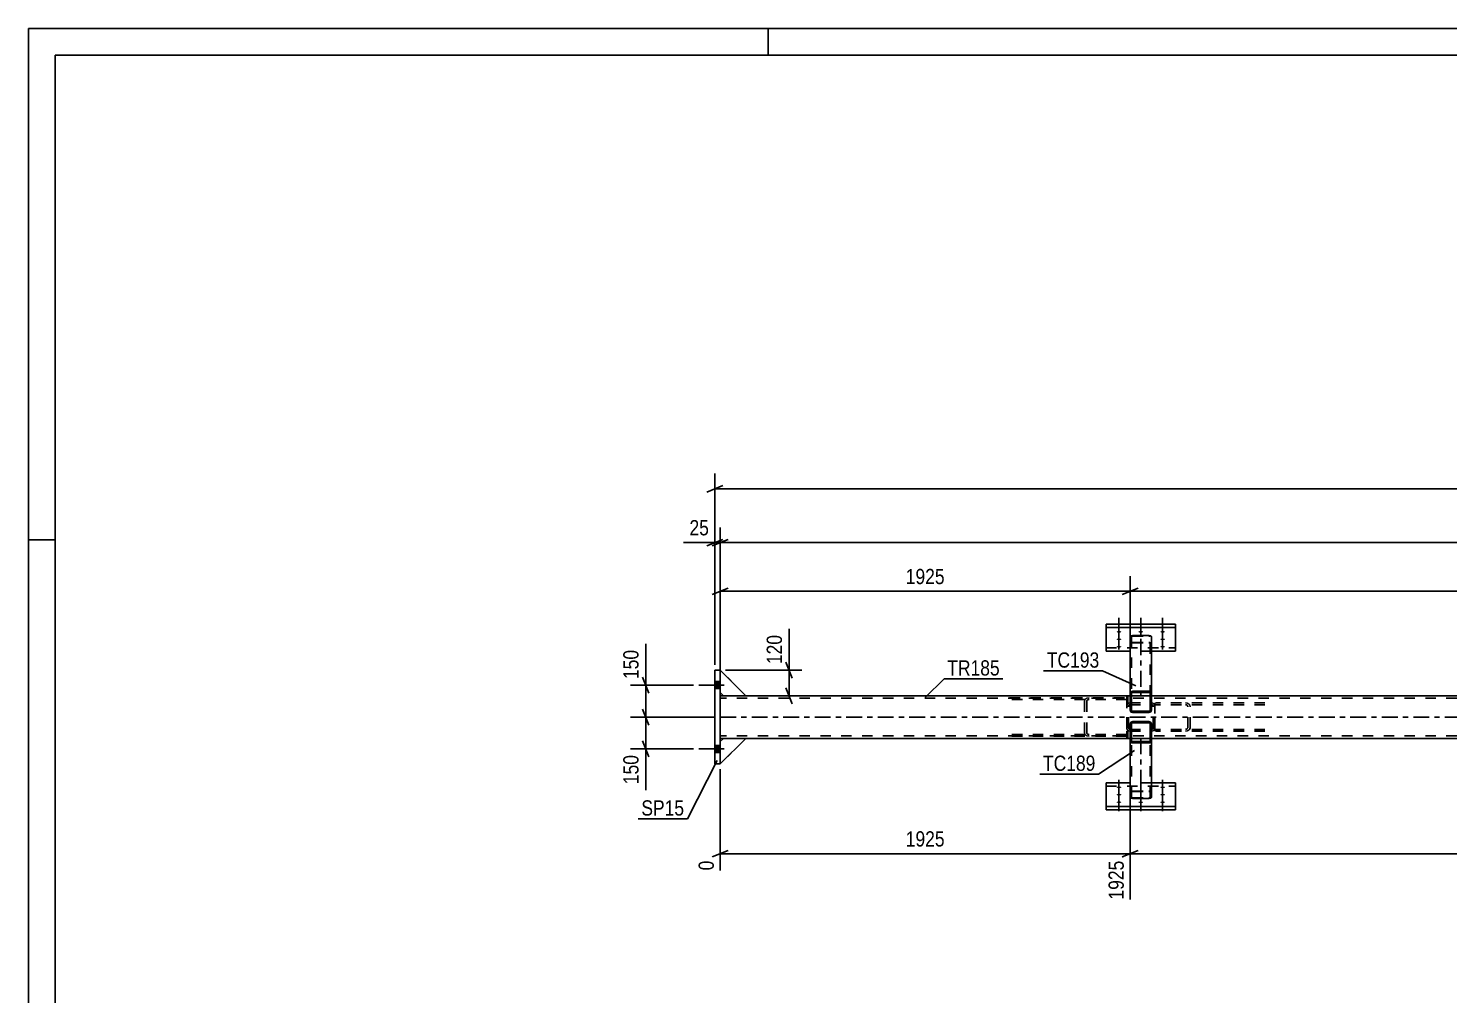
# Model space of a CAD drawing. Header units: millimetres. Extents: x -156 to 1033, y -616 to 225.
# Drawn here: x -156.4 to 110.4, y 43.2 to 224.5 of the extents above; entities that cross this region are included whole.
import ezdxf

# ---------------------------------------------------------------- set-up
doc = ezdxf.new("R2010")
doc.units = ezdxf.units.MM
doc.linetypes.add('DXK_LINE_DOT2', pattern=[3.9198, 1.9599, -1.9599])
doc.linetypes.add('DXK_LINE_DOT3', pattern=[5.9187, 2.979, -0.9799, 0.9799, -0.9799])
doc.styles.add('Arial Narrow', font='ARIALN.TTF', dxfattribs={"height": 0.2})

# ---------------------------------------------------------------- blocks, each defined once
blk = doc.blocks.new('Unknown-404205526-1162')
at = {"color": 5, "linetype": 'Continuous'}
for p, q in [((1032.58, 224.55), (-156.42, 224.55)), ((-156.42, 224.55), (-156.42, -616.45)), ((-17.42, 219.55), (-17.42, 224.55)), ((1027.58, 219.55), (-151.42, 219.55)), ((-151.42, 219.55), (-151.42, -611.45)), ((-151.42, 128.55), (-156.42, 128.55))]:
    blk.add_line(p, q, dxfattribs=at)
blk = doc.blocks.new('Part-404205526-5137 - 5018')
at = {"color": 2, "linetype": 'Continuous'}
for p, q in [((-27.45, 86.47), (-27.45, 104.07)), ((-27.45, 104.07), (-26.45, 104.07)), ((-26.45, 104.07), (-26.45, 86.47)), ((-26.45, 86.47), (-27.45, 86.47))]:
    blk.add_line(p, q, dxfattribs=at)
blk = doc.blocks.new('Part-404205526-5046 - 5018')
at = {"color": 7, "linetype": 'DXK_LINE_DOT2'}
for p, q in [((50.15, 99.11), (49.91, 99.11)), ((49.91, 99.11), (49.91, 97.91)), ((49.91, 99.11), (49.91, 97.91)), ((50.15, 97.91), (50.15, 99.11)), ((50.15, 97.91), (50.15, 99.11)), ((49.91, 97.91), (50.15, 97.91))]:
    blk.add_line(p, q, dxfattribs=at)
blk = doc.blocks.new('Part-404205526-25861 - 5018')
at = {"color": 2, "linetype": 'Continuous'}
for p, q in [((50.6, 99.83), (50.56, 99.65)), ((50.56, 99.65), (50.56, 96.61)), ((50.7, 99.99), (50.6, 99.83)), ((50.85, 100.09), (50.7, 99.99)), ((50.8, 99.65), (50.82, 99.74)), ((50.8, 99.65), (50.8, 99.65)), ((50.8, 99.65), (50.8, 96.61)), ((50.82, 99.74), (50.87, 99.82)), ((51.04, 100.13), (50.85, 100.09)), ((50.87, 99.82), (50.95, 99.87)), ((50.95, 99.87), (51.04, 99.89)), ((51.04, 100.13), (54.08, 100.13)), ((51.04, 100.13), (51.04, 100.13)), ((51.04, 99.89), (51.04, 99.89)), ((51.04, 99.89), (54.08, 99.89)), ((54.08, 100.13), (54.08, 100.13)), ((54.26, 100.09), (54.08, 100.13)), ((54.08, 99.89), (54.08, 99.89)), ((54.08, 99.89), (54.17, 99.87)), ((54.17, 99.87), (54.25, 99.82)), ((54.25, 99.82), (54.3, 99.74)), ((54.42, 99.99), (54.26, 100.09)), ((54.3, 99.74), (54.32, 99.65)), ((54.32, 99.65), (54.32, 99.65)), ((54.32, 99.65), (54.32, 96.61)), ((54.52, 99.83), (54.42, 99.99)), ((54.56, 99.65), (54.52, 99.83)), ((54.56, 99.65), (54.56, 96.61)), ((50.56, 96.61), (50.6, 96.42)), ((50.6, 96.42), (50.7, 96.27)), ((50.7, 96.27), (50.85, 96.16)), ((50.8, 96.61), (50.8, 96.61)), ((50.82, 96.52), (50.8, 96.61)), ((50.87, 96.44), (50.82, 96.52)), ((50.85, 96.16), (51.04, 96.13)), ((50.95, 96.39), (50.87, 96.44)), ((51.04, 96.37), (50.95, 96.39)), ((51.04, 96.37), (51.04, 96.37)), ((51.04, 96.37), (54.08, 96.37)), ((51.04, 96.13), (54.08, 96.13)), ((51.04, 96.13), (51.04, 96.13)), ((54.17, 96.39), (54.08, 96.37)), ((54.08, 96.37), (54.08, 96.37)), ((54.08, 96.13), (54.26, 96.16)), ((54.08, 96.13), (54.08, 96.13)), ((54.25, 96.44), (54.17, 96.39)), ((54.3, 96.52), (54.25, 96.44)), ((54.26, 96.16), (54.42, 96.27)), ((54.32, 96.61), (54.3, 96.52)), ((54.32, 96.61), (54.32, 96.61)), ((54.42, 96.27), (54.52, 96.42)), ((54.52, 96.42), (54.56, 96.61))]:
    blk.add_line(p, q, dxfattribs=at)
at = {"color": 7, "linetype": 'DXK_LINE_DOT2'}
for p, q in [((50.56, 99.65), (50.6, 99.83)), ((50.8, 99.27), (50.56, 99.27)), ((50.56, 99.27), (50.8, 99.27)), ((50.6, 99.83), (50.7, 99.99)), ((50.7, 99.99), (50.85, 100.09)), ((50.82, 99.74), (50.8, 99.65)), ((50.8, 99.65), (50.8, 99.65)), ((50.87, 99.82), (50.82, 99.74)), ((50.85, 100.09), (51.04, 100.13)), ((50.95, 99.87), (50.87, 99.82)), ((51.04, 99.89), (50.95, 99.87)), ((54.08, 100.13), (51.04, 100.13)), ((51.04, 99.89), (54.08, 99.89)), ((54.08, 100.13), (54.26, 100.09)), ((54.17, 99.87), (54.08, 99.89)), ((54.25, 99.82), (54.17, 99.87)), ((54.3, 99.74), (54.25, 99.82)), ((54.26, 100.09), (54.42, 99.99)), ((54.32, 99.65), (54.3, 99.74)), ((54.32, 99.65), (54.32, 99.65)), ((54.56, 99.27), (54.32, 99.27)), ((54.32, 99.27), (54.56, 99.27)), ((54.42, 99.99), (54.52, 99.83)), ((54.52, 99.83), (54.56, 99.65)), ((50.6, 96.42), (50.56, 96.61)), ((50.8, 96.61), (50.82, 96.52)), ((50.82, 96.52), (50.87, 96.44)), ((51.04, 96.13), (50.85, 96.16)), ((50.87, 96.44), (50.95, 96.39)), ((50.95, 96.39), (51.04, 96.37)), ((54.08, 96.37), (51.04, 96.37)), ((51.04, 96.13), (54.08, 96.13)), ((54.08, 96.37), (54.17, 96.39)), ((54.26, 96.16), (54.08, 96.13)), ((54.17, 96.39), (54.25, 96.44)), ((54.25, 96.44), (54.3, 96.52)), ((54.3, 96.52), (54.32, 96.61)), ((54.56, 96.61), (54.52, 96.42))]:
    blk.add_line(p, q, dxfattribs=at)
for centre, start, end in [((51.04, 96.61), 202.5, 247.5), ((54.08, 96.61), 292.5, 337.5)]:
    blk.add_arc(centre, 0.48, start, end, dxfattribs=at)
blk = doc.blocks.new('Part-404205526-5047 - 5018')
at = {"color": 7, "linetype": 'DXK_LINE_DOT2'}
for p, q in [((50.15, 92.63), (49.91, 92.63)), ((49.91, 91.43), (49.91, 92.63)), ((49.91, 92.63), (49.91, 91.43)), ((49.91, 91.43), (50.15, 91.43)), ((50.15, 91.43), (50.15, 92.63)), ((50.15, 91.43), (50.15, 92.63))]:
    blk.add_line(p, q, dxfattribs=at)
blk = doc.blocks.new('Part-404205526-5062 - 5018')
at = {"color": 7, "linetype": 'DXK_LINE_DOT2'}
for p, q in [((-21.65, 99.27), (-26.45, 104.07)), ((-26.45, 104.07), (-26.45, 99.87)), ((-26.45, 99.87), (-25.85, 99.27)), ((-25.85, 99.27), (-21.65, 99.27))]:
    blk.add_line(p, q, dxfattribs=at)
blk = doc.blocks.new('Part-404205526-5065 - 5018')
at = {"color": 2, "linetype": 'Continuous'}
for p, q in [((-21.65, 99.27), (-26.45, 104.07)), ((-26.45, 99.87), (-25.85, 99.27)), ((-25.85, 99.27), (-21.65, 99.27))]:
    blk.add_line(p, q, dxfattribs=at)
at = {"color": 7, "linetype": 'DXK_LINE_DOT2'}
blk.add_line((-26.45, 104.07), (-26.45, 99.87), dxfattribs=at)
blk = doc.blocks.new('Part-404205526-5068 - 5018')
at = {"color": 7, "linetype": 'DXK_LINE_DOT2'}
for p, q in [((-21.65, 99.27), (-26.45, 104.07)), ((-26.45, 104.07), (-26.45, 99.87)), ((-26.45, 99.87), (-25.85, 99.27)), ((-25.85, 99.27), (-21.65, 99.27))]:
    blk.add_line(p, q, dxfattribs=at)
blk = doc.blocks.new('Part-404205526-5071 - 5018')
at = {"color": 7, "linetype": 'DXK_LINE_DOT2'}
for p, q in [((-26.45, 90.67), (-25.85, 91.27)), ((-21.65, 91.27), (-26.45, 86.47)), ((-25.85, 91.27), (-21.65, 91.27)), ((-26.45, 86.47), (-26.45, 90.67))]:
    blk.add_line(p, q, dxfattribs=at)
blk = doc.blocks.new('Part-404205526-5074 - 5018')
at = {"color": 2, "linetype": 'Continuous'}
for p, q in [((-26.45, 90.67), (-25.85, 91.27)), ((-21.65, 91.27), (-26.45, 86.47)), ((-21.65, 91.27), (-25.85, 91.27))]:
    blk.add_line(p, q, dxfattribs=at)
at = {"color": 7, "linetype": 'DXK_LINE_DOT2'}
blk.add_line((-26.45, 86.47), (-26.45, 90.67), dxfattribs=at)
blk = doc.blocks.new('Part-404205526-5077 - 5018')
at = {"color": 7, "linetype": 'DXK_LINE_DOT2'}
for p, q in [((-26.45, 90.67), (-25.85, 91.27)), ((-21.65, 91.27), (-26.45, 86.47)), ((-25.85, 91.27), (-21.65, 91.27)), ((-26.45, 86.47), (-26.45, 90.67))]:
    blk.add_line(p, q, dxfattribs=at)
blk = doc.blocks.new('Part-404205526-5083 - 5018')
at = {"color": 2, "linetype": 'Continuous'}
for p, q in [((-25.85, 99.27), (-26.45, 99.27)), ((50.56, 99.27), (-21.65, 99.27)), ((290.55, 99.27), (54.56, 99.27)), ((-26.45, 92.23), (-26.45, 98.31)), ((-25.85, 91.27), (-26.45, 91.27)), ((50.56, 91.27), (-21.65, 91.27)), ((290.55, 91.27), (54.56, 91.27))]:
    blk.add_line(p, q, dxfattribs=at)
at = {"color": 7, "linetype": 'DXK_LINE_DOT2'}
for p, q in [((-26.45, 99.27), (-26.45, 98.31)), ((-26.45, 99.27), (-26.45, 98.99)), ((911.55, 98.79), (-26.45, 98.79)), ((-21.65, 99.27), (-25.85, 99.27)), ((54.56, 99.27), (50.56, 99.27)), ((-26.45, 91.27), (-26.45, 92.23)), ((911.55, 91.75), (-26.45, 91.75)), ((-21.65, 91.27), (-25.85, 91.27)), ((50.6, 91.27), (50.56, 91.27)), ((54.56, 91.27), (50.56, 91.27))]:
    blk.add_line(p, q, dxfattribs=at)
at = {"color": 7, "linetype": 'DXK_LINE_DOT3'}
blk.add_line((-26.45, 95.27), (911.55, 95.27), dxfattribs=at)
blk = doc.blocks.new('Part-404205526-5211 - 5018')
at = {"color": 7, "linetype": 'DXK_LINE_DOT2'}
for p, q in [((27.91, 98.87), (49.91, 98.87)), ((42.84, 98.87), (42.51, 98.82)), ((49.91, 98.87), (49.91, 91.67)), ((49.91, 98.55), (27.91, 98.55)), ((42.03, 98.48), (41.97, 98.23)), ((41.97, 92.31), (41.97, 98.23)), ((42.4, 98.23), (42.44, 98.35)), ((42.4, 92.31), (42.4, 98.23)), ((42.68, 98.53), (42.84, 98.55)), ((49.91, 91.99), (27.91, 91.99)), ((49.91, 91.67), (27.91, 91.67)), ((41.97, 92.31), (42.03, 92.07)), ((42.44, 92.19), (42.4, 92.31)), ((42.51, 91.72), (42.84, 91.67)), ((42.84, 91.99), (42.68, 92.02))]:
    blk.add_line(p, q, dxfattribs=at)
for centre, radius, start, end in [((42.71, 98.05), 0.802, 104.5547, 147.5896), ((42.78, 98.14), 0.401, 104.5547, 147.5896), ((42.71, 92.5), 0.802, 212.4104, 255.4453), ((42.78, 92.4), 0.401, 212.4104, 255.4453)]:
    blk.add_arc(centre, radius, start, end, dxfattribs=at)
blk = doc.blocks.new('Part-404205526-5213 - 5018')
at = {"color": 7, "linetype": 'DXK_LINE_DOT2'}
for p, q in [((55.45, 97.91), (55.19, 97.87)), ((55.19, 97.87), (55.19, 92.67)), ((55.19, 97.52), (55.28, 97.57)), ((55.28, 97.57), (55.45, 97.59)), ((75.87, 97.91), (55.45, 97.91)), ((75.87, 97.59), (55.45, 97.59)), ((61.27, 97.86), (60.94, 97.91)), ((60.94, 97.59), (61.11, 97.57)), ((61.34, 97.39), (61.38, 97.27)), ((61.38, 93.27), (61.38, 97.27)), ((61.82, 97.27), (61.75, 97.52)), ((61.82, 93.27), (61.82, 97.27)), ((55.28, 92.98), (55.19, 93.02)), ((55.19, 92.67), (55.45, 92.63)), ((55.45, 92.95), (55.28, 92.98)), ((75.87, 92.95), (55.45, 92.95)), ((75.87, 92.63), (55.45, 92.63)), ((61.11, 92.98), (60.94, 92.95)), ((60.94, 92.63), (61.27, 92.68)), ((61.38, 93.27), (61.34, 93.15)), ((61.75, 93.03), (61.82, 93.27))]:
    blk.add_line(p, q, dxfattribs=at)
for centre, radius, start, end in [((61, 97.18), 0.401, 32.4105, 75.4453), ((61.07, 97.09), 0.802, 32.4105, 75.4453), ((61, 93.36), 0.401, 284.5547, 327.5895), ((61.07, 93.46), 0.802, 284.5547, 327.5895)]:
    blk.add_arc(centre, radius, start, end, dxfattribs=at)
blk = doc.blocks.new('Part-404205526-5216 - 5018')
at = {"color": 7, "linetype": 'DXK_LINE_DOT2'}
for p, q in [((49.96, 97.52), (49.91, 97.27)), ((49.91, 93.27), (49.91, 97.27)), ((50.23, 97.27), (50.25, 97.39)), ((50.23, 93.27), (50.23, 97.27)), ((50.55, 97.91), (50.3, 97.86)), ((50.43, 97.57), (50.55, 97.59)), ((50.55, 97.91), (54.55, 97.91)), ((50.55, 97.59), (54.55, 97.59)), ((54.79, 97.86), (54.55, 97.91)), ((54.55, 97.59), (54.67, 97.57)), ((54.85, 97.39), (54.87, 97.27)), ((54.87, 93.27), (54.87, 97.27)), ((55.19, 97.27), (55.14, 97.52)), ((55.19, 93.27), (55.19, 97.27)), ((49.91, 93.27), (49.96, 93.03)), ((50.25, 93.15), (50.23, 93.27)), ((50.3, 92.68), (50.55, 92.63)), ((50.55, 92.95), (50.43, 92.98)), ((50.55, 92.95), (54.55, 92.95)), ((50.55, 92.63), (54.55, 92.63)), ((54.67, 92.98), (54.55, 92.95)), ((54.55, 92.63), (54.79, 92.68)), ((54.87, 93.27), (54.85, 93.15)), ((55.14, 93.03), (55.19, 93.27))]:
    blk.add_line(p, q, dxfattribs=at)
for centre, radius, start, end in [((50.55, 97.27), 0.64, 112.5, 157.5), ((50.55, 97.27), 0.32, 112.5, 157.5), ((54.55, 97.27), 0.32, 22.5, 67.5), ((54.55, 97.27), 0.64, 22.5, 67.5), ((50.55, 93.27), 0.64, 202.5, 247.5), ((50.55, 93.27), 0.32, 202.5, 247.5), ((54.55, 93.27), 0.32, 292.5, 337.5), ((54.55, 93.27), 0.64, 292.5, 337.5)]:
    blk.add_arc(centre, radius, start, end, dxfattribs=at)
blk = doc.blocks.new('Part-404205526-5237 - 5018')
at = {"color": 7, "linetype": 'DXK_LINE_DOT2'}
for p, q in [((50.56, 90.89), (50.56, 91.27)), ((50.8, 91.27), (50.56, 91.27)), ((50.8, 80.16), (50.8, 91.27)), ((50.82, 91.27), (50.8, 91.27)), ((54.56, 91.27), (54.26, 91.27)), ((54.32, 80.16), (54.32, 91.27)), ((54.56, 90.89), (54.56, 91.27)), ((50.56, 81.2), (50.6, 81.26)), ((50.6, 81.26), (50.7, 81.32)), ((50.7, 81.32), (50.85, 81.35)), ((50.82, 81.23), (50.8, 81.2)), ((50.8, 80.16), (50.82, 80.13)), ((50.87, 81.26), (50.82, 81.23)), ((50.82, 80.13), (50.87, 80.1)), ((50.85, 81.35), (51.04, 81.36)), ((50.95, 81.28), (50.87, 81.26)), ((50.87, 80.1), (50.95, 80.08)), ((51.04, 81.28), (50.95, 81.28)), ((50.95, 80.08), (51.04, 80.08)), ((51.04, 81.36), (54.08, 81.36)), ((51.04, 81.28), (54.08, 81.28)), ((51.04, 80.08), (54.08, 80.08)), ((54.08, 81.36), (54.26, 81.35)), ((54.17, 81.28), (54.08, 81.28)), ((54.08, 80.08), (54.17, 80.08)), ((54.25, 81.26), (54.17, 81.28)), ((54.17, 80.08), (54.25, 80.1)), ((54.3, 81.23), (54.25, 81.26)), ((54.25, 80.1), (54.3, 80.13)), ((54.26, 81.35), (54.42, 81.32)), ((54.32, 81.2), (54.3, 81.23)), ((54.3, 80.13), (54.32, 80.16)), ((54.42, 81.32), (54.52, 81.26)), ((54.52, 81.26), (54.56, 81.2))]:
    blk.add_line(p, q, dxfattribs=at)
at = {"color": 2, "linetype": 'Continuous'}
for p, q in [((50.56, 80.16), (50.56, 90.89)), ((50.8, 91.27), (54.32, 91.27)), ((54.56, 80.16), (54.56, 90.89)), ((50.6, 80.1), (50.56, 80.16)), ((50.7, 80.04), (50.6, 80.1)), ((50.85, 80.01), (50.7, 80.04)), ((54.42, 80.04), (54.26, 80.01)), ((54.52, 80.1), (54.42, 80.04)), ((54.56, 80.16), (54.52, 80.1)), ((51.04, 80), (50.85, 80.01)), ((51.04, 80), (54.08, 80)), ((54.26, 80.01), (54.08, 80))]:
    blk.add_line(p, q, dxfattribs=at)
at = {"color": 7, "linetype": 'DXK_LINE_DOT3'}
blk.add_line((52.56, 91.27), (52.56, 80.68), dxfattribs=at)
blk = doc.blocks.new('Bolt-404205526-5250 - 5018')
at = {"linetype": 'Continuous'}
for points in [[(-27.45, 101.93), (-27.45, 100.61), (-26.45, 100.61), (-26.45, 101.93)], [(-27.45, 101.93), (-27.45, 100.61), (-26.45, 100.61), (-26.45, 101.93)], [(-27.45, 89.93), (-27.45, 88.61), (-26.45, 88.61), (-26.45, 89.93)], [(-27.45, 89.93), (-27.45, 88.61), (-26.45, 88.61), (-26.45, 89.93)]]:
    blk.add_hatch(color=1, dxfattribs=at).paths.add_polyline_path(points)
at = {"color": 1, "linetype": 'Continuous'}
for p, q in [((-26.45, 101.93), (-27.45, 101.93)), ((-26.45, 101.93), (-27.45, 101.93)), ((-25.69, 101.27), (-30.45, 101.27)), ((-25.69, 101.27), (-30.45, 101.27)), ((-26.45, 100.61), (-27.45, 100.61)), ((-26.45, 100.61), (-27.45, 100.61)), ((-25.69, 89.27), (-30.45, 89.27)), ((-25.69, 89.27), (-30.45, 89.27)), ((-26.45, 89.93), (-27.45, 89.93)), ((-26.45, 89.93), (-27.45, 89.93)), ((-26.45, 88.61), (-27.45, 88.61)), ((-26.45, 88.61), (-27.45, 88.61))]:
    blk.add_line(p, q, dxfattribs=at)
blk = doc.blocks.new('Part-404205526-5255 - 5018')
at = {"color": 2, "linetype": 'Continuous'}
for p, q in [((50.56, 110.38), (50.6, 110.45)), ((50.56, 110.38), (50.56, 99.65)), ((50.6, 110.45), (50.7, 110.5)), ((50.7, 110.5), (50.85, 110.54)), ((50.85, 110.54), (51.04, 110.55)), ((51.04, 110.55), (54.08, 110.55)), ((54.08, 110.55), (54.26, 110.54)), ((54.26, 110.54), (54.42, 110.5)), ((54.42, 110.5), (54.52, 110.45)), ((54.52, 110.45), (54.56, 110.38)), ((54.56, 110.38), (54.56, 99.65)), ((50.8, 99.27), (54.32, 99.27))]:
    blk.add_line(p, q, dxfattribs=at)
at = {"color": 7, "linetype": 'DXK_LINE_DOT2'}
for p, q in [((50.82, 110.42), (50.8, 110.38)), ((50.8, 110.38), (50.8, 99.27)), ((50.87, 110.44), (50.82, 110.42)), ((50.95, 110.46), (50.87, 110.44)), ((51.04, 110.47), (50.95, 110.46)), ((51.04, 110.47), (54.08, 110.47)), ((54.17, 110.46), (54.08, 110.47)), ((54.25, 110.44), (54.17, 110.46)), ((54.3, 110.42), (54.25, 110.44)), ((54.32, 110.38), (54.3, 110.42)), ((54.32, 99.27), (54.32, 110.38)), ((50.6, 109.28), (50.56, 109.34)), ((50.7, 109.23), (50.6, 109.28)), ((50.85, 109.19), (50.7, 109.23)), ((50.8, 109.34), (50.82, 109.31)), ((50.82, 109.31), (50.87, 109.29)), ((51.04, 109.18), (50.85, 109.19)), ((50.87, 109.29), (50.95, 109.27)), ((50.95, 109.27), (51.04, 109.26)), ((51.04, 109.26), (54.08, 109.26)), ((51.04, 109.18), (54.08, 109.18)), ((54.08, 109.26), (54.17, 109.27)), ((54.26, 109.19), (54.08, 109.18)), ((54.17, 109.27), (54.25, 109.29)), ((54.25, 109.29), (54.26, 109.29)), ((54.26, 109.29), (54.3, 109.31)), ((54.42, 109.23), (54.26, 109.19)), ((54.3, 109.31), (54.32, 109.34)), ((54.52, 109.28), (54.42, 109.23)), ((54.56, 109.34), (54.52, 109.28)), ((50.56, 99.65), (50.56, 99.27)), ((50.8, 99.27), (50.56, 99.27)), ((50.82, 99.27), (50.8, 99.27)), ((54.56, 99.27), (54.32, 99.27)), ((54.56, 99.65), (54.56, 99.27))]:
    blk.add_line(p, q, dxfattribs=at)
at = {"color": 7, "linetype": 'DXK_LINE_DOT3'}
blk.add_line((52.56, 109.86), (52.56, 99.27), dxfattribs=at)
blk = doc.blocks.new('Part-404205526-5257 - 5018')
at = {"color": 2, "linetype": 'Continuous'}
for p, q in [((46.06, 107.64), (46.06, 112.69)), ((46.06, 112.69), (59.06, 112.69)), ((59.06, 112.09), (46.06, 112.09)), ((59.06, 112.69), (59.06, 107.64)), ((50.56, 107.64), (46.06, 107.64)), ((59.06, 107.64), (54.56, 107.64))]:
    blk.add_line(p, q, dxfattribs=at)
at = {"color": 7, "linetype": 'DXK_LINE_DOT2'}
for p, q in [((46.06, 108.24), (59.06, 108.24)), ((50.6, 107.64), (50.56, 107.64)), ((54.56, 107.64), (50.6, 107.64))]:
    blk.add_line(p, q, dxfattribs=at)
blk = doc.blocks.new('Bolt-404205526-5258 - 5018')
at = {"linetype": 'Continuous'}
for points in [[(48.46, 111.42), (48.55, 111.41), (48.64, 111.4), (48.72, 111.39), (48.79, 111.37), (48.84, 111.34), (48.88, 111.31), (48.9, 111.28), (48.9, 111.25), (48.88, 111.22), (48.84, 111.19), (48.79, 111.17), (48.72, 111.14), (48.64, 111.13), (48.55, 111.12), (48.46, 111.12), (48.37, 111.12), (48.28, 111.13), (48.2, 111.14), (48.13, 111.17), (48.08, 111.19), (48.04, 111.22), (48.02, 111.25), (48.02, 111.28), (48.04, 111.31), (48.08, 111.34), (48.13, 111.37), (48.2, 111.39), (48.28, 111.4), (48.37, 111.41)], [(48.46, 110.01), (48.55, 110.01), (48.64, 110), (48.72, 109.99), (48.79, 109.96), (48.84, 109.94), (48.88, 109.91), (48.9, 109.88), (48.9, 109.85), (48.88, 109.82), (48.84, 109.79), (48.79, 109.76), (48.72, 109.74), (48.64, 109.73), (48.55, 109.72), (48.46, 109.71), (48.37, 109.72), (48.28, 109.73), (48.2, 109.74), (48.13, 109.76), (48.08, 109.79), (48.04, 109.82), (48.02, 109.85), (48.02, 109.88), (48.04, 109.91), (48.08, 109.94), (48.13, 109.96), (48.2, 109.99), (48.28, 110), (48.37, 110.01)], [(52.56, 111.42), (52.65, 111.41), (52.74, 111.4), (52.82, 111.39), (52.89, 111.37), (52.94, 111.34), (52.98, 111.31), (53, 111.28), (53, 111.25), (52.98, 111.22), (52.94, 111.19), (52.89, 111.17), (52.82, 111.14), (52.74, 111.13), (52.65, 111.12), (52.56, 111.12), (52.47, 111.12), (52.38, 111.13), (52.3, 111.14), (52.23, 111.17), (52.18, 111.19), (52.14, 111.22), (52.12, 111.25), (52.12, 111.28), (52.14, 111.31), (52.18, 111.34), (52.23, 111.37), (52.3, 111.39), (52.38, 111.4), (52.47, 111.41)], [(56.66, 111.42), (56.75, 111.41), (56.84, 111.4), (56.92, 111.39), (56.99, 111.37), (57.04, 111.34), (57.08, 111.31), (57.1, 111.28), (57.1, 111.25), (57.08, 111.22), (57.04, 111.19), (56.99, 111.17), (56.92, 111.14), (56.84, 111.13), (56.75, 111.12), (56.66, 111.12), (56.57, 111.12), (56.48, 111.13), (56.4, 111.14), (56.33, 111.17), (56.28, 111.19), (56.24, 111.22), (56.22, 111.25), (56.22, 111.28), (56.24, 111.31), (56.28, 111.34), (56.33, 111.37), (56.4, 111.39), (56.48, 111.4), (56.57, 111.41)], [(56.66, 110.01), (56.75, 110.01), (56.84, 110), (56.92, 109.99), (56.99, 109.96), (57.04, 109.94), (57.08, 109.91), (57.1, 109.88), (57.1, 109.85), (57.08, 109.82), (57.04, 109.79), (56.99, 109.76), (56.92, 109.74), (56.84, 109.73), (56.75, 109.72), (56.66, 109.71), (56.57, 109.72), (56.48, 109.73), (56.4, 109.74), (56.33, 109.76), (56.28, 109.79), (56.24, 109.82), (56.22, 109.85), (56.22, 109.88), (56.24, 109.91), (56.28, 109.94), (56.33, 109.96), (56.4, 109.99), (56.48, 110), (56.57, 110.01)], [(48.46, 108.61), (48.55, 108.61), (48.64, 108.6), (48.72, 108.58), (48.79, 108.56), (48.84, 108.54), (48.88, 108.51), (48.9, 108.48), (48.9, 108.45), (48.88, 108.42), (48.84, 108.39), (48.79, 108.36), (48.72, 108.34), (48.64, 108.32), (48.55, 108.31), (48.46, 108.31), (48.37, 108.31), (48.28, 108.32), (48.2, 108.34), (48.13, 108.36), (48.08, 108.39), (48.04, 108.42), (48.02, 108.45), (48.02, 108.48), (48.04, 108.51), (48.08, 108.54), (48.13, 108.56), (48.2, 108.58), (48.28, 108.6), (48.37, 108.61)], [(56.66, 108.61), (56.75, 108.61), (56.84, 108.6), (56.92, 108.58), (56.99, 108.56), (57.04, 108.54), (57.08, 108.51), (57.1, 108.48), (57.1, 108.45), (57.08, 108.42), (57.04, 108.39), (56.99, 108.36), (56.92, 108.34), (56.84, 108.32), (56.75, 108.31), (56.66, 108.31), (56.57, 108.31), (56.48, 108.32), (56.4, 108.34), (56.33, 108.36), (56.28, 108.39), (56.24, 108.42), (56.22, 108.45), (56.22, 108.48), (56.24, 108.51), (56.28, 108.54), (56.33, 108.56), (56.4, 108.58), (56.48, 108.6), (56.57, 108.61)]]:
    blk.add_hatch(color=1, dxfattribs=at).paths.add_polyline_path(points)
at = {"color": 1, "linetype": 'Continuous'}
for p, q in [((48.46, 110.78), (48.46, 113.9)), ((48.46, 109.38), (48.46, 112.5)), ((52.56, 110.78), (52.56, 113.9)), ((56.66, 110.78), (56.66, 113.9)), ((56.66, 109.38), (56.66, 112.5)), ((48.46, 107.97), (48.46, 111.09)), ((56.66, 107.97), (56.66, 111.09))]:
    blk.add_line(p, q, dxfattribs=at)
at = {"color": 1, "linetype": 'DXK_LINE_DOT2'}
blk.add_line((52.56, 107.97), (52.56, 111.09), dxfattribs=at)
blk = doc.blocks.new('Part-404205526-5260 - 5018')
at = {"color": 2, "linetype": 'Continuous'}
for p, q in [((50.56, 82.9), (46.06, 82.9)), ((46.06, 77.85), (46.06, 82.9)), ((59.06, 82.9), (54.56, 82.9)), ((59.06, 77.85), (59.06, 82.9)), ((46.06, 78.46), (59.06, 78.46)), ((59.06, 77.85), (46.06, 77.85))]:
    blk.add_line(p, q, dxfattribs=at)
at = {"color": 7, "linetype": 'DXK_LINE_DOT2'}
for p, q in [((50.6, 82.9), (50.56, 82.9)), ((54.56, 82.9), (50.6, 82.9)), ((46.06, 82.3), (59.06, 82.3))]:
    blk.add_line(p, q, dxfattribs=at)
blk = doc.blocks.new('Bolt-404205526-5261 - 5018')
at = {"linetype": 'Continuous'}
for points in [[(48.46, 81.93), (48.37, 81.93), (48.28, 81.94), (48.2, 81.96), (48.13, 81.98), (48.08, 82.01), (48.04, 82.04), (48.02, 82.07), (48.02, 82.1), (48.04, 82.13), (48.08, 82.16), (48.13, 82.18), (48.2, 82.2), (48.28, 82.22), (48.37, 82.23), (48.46, 82.23), (48.55, 82.23), (48.64, 82.22), (48.72, 82.2), (48.79, 82.18), (48.84, 82.16), (48.88, 82.13), (48.9, 82.1), (48.9, 82.07), (48.88, 82.04), (48.84, 82.01), (48.79, 81.98), (48.72, 81.96), (48.64, 81.94), (48.55, 81.93)], [(48.46, 80.53), (48.37, 80.53), (48.28, 80.54), (48.2, 80.56), (48.13, 80.58), (48.08, 80.6), (48.04, 80.63), (48.02, 80.66), (48.02, 80.7), (48.04, 80.73), (48.08, 80.75), (48.13, 80.78), (48.2, 80.8), (48.28, 80.82), (48.37, 80.83), (48.46, 80.83), (48.55, 80.83), (48.64, 80.82), (48.72, 80.8), (48.79, 80.78), (48.84, 80.75), (48.88, 80.73), (48.9, 80.7), (48.9, 80.66), (48.88, 80.63), (48.84, 80.6), (48.79, 80.58), (48.72, 80.56), (48.64, 80.54), (48.55, 80.53)], [(56.66, 81.93), (56.57, 81.93), (56.48, 81.94), (56.4, 81.96), (56.33, 81.98), (56.28, 82.01), (56.24, 82.04), (56.22, 82.07), (56.22, 82.1), (56.24, 82.13), (56.28, 82.16), (56.33, 82.18), (56.4, 82.2), (56.48, 82.22), (56.57, 82.23), (56.66, 82.23), (56.75, 82.23), (56.84, 82.22), (56.92, 82.2), (56.99, 82.18), (57.04, 82.16), (57.08, 82.13), (57.1, 82.1), (57.1, 82.07), (57.08, 82.04), (57.04, 82.01), (56.99, 81.98), (56.92, 81.96), (56.84, 81.94), (56.75, 81.93)], [(56.66, 80.53), (56.57, 80.53), (56.48, 80.54), (56.4, 80.56), (56.33, 80.58), (56.28, 80.6), (56.24, 80.63), (56.22, 80.66), (56.22, 80.7), (56.24, 80.73), (56.28, 80.75), (56.33, 80.78), (56.4, 80.8), (56.48, 80.82), (56.57, 80.83), (56.66, 80.83), (56.75, 80.83), (56.84, 80.82), (56.92, 80.8), (56.99, 80.78), (57.04, 80.75), (57.08, 80.73), (57.1, 80.7), (57.1, 80.66), (57.08, 80.63), (57.04, 80.6), (56.99, 80.58), (56.92, 80.56), (56.84, 80.54), (56.75, 80.53)], [(48.46, 79.13), (48.37, 79.13), (48.28, 79.14), (48.2, 79.16), (48.13, 79.18), (48.08, 79.2), (48.04, 79.23), (48.02, 79.26), (48.02, 79.29), (48.04, 79.32), (48.08, 79.35), (48.13, 79.38), (48.2, 79.4), (48.28, 79.41), (48.37, 79.42), (48.46, 79.43), (48.55, 79.42), (48.64, 79.41), (48.72, 79.4), (48.79, 79.38), (48.84, 79.35), (48.88, 79.32), (48.9, 79.29), (48.9, 79.26), (48.88, 79.23), (48.84, 79.2), (48.79, 79.18), (48.72, 79.16), (48.64, 79.14), (48.55, 79.13)], [(52.56, 79.13), (52.47, 79.13), (52.38, 79.14), (52.3, 79.16), (52.23, 79.18), (52.18, 79.2), (52.14, 79.23), (52.12, 79.26), (52.12, 79.29), (52.14, 79.32), (52.18, 79.35), (52.23, 79.38), (52.3, 79.4), (52.38, 79.41), (52.47, 79.42), (52.56, 79.43), (52.65, 79.42), (52.74, 79.41), (52.82, 79.4), (52.89, 79.38), (52.94, 79.35), (52.98, 79.32), (53, 79.29), (53, 79.26), (52.98, 79.23), (52.94, 79.2), (52.89, 79.18), (52.82, 79.16), (52.74, 79.14), (52.65, 79.13)], [(56.66, 79.13), (56.57, 79.13), (56.48, 79.14), (56.4, 79.16), (56.33, 79.18), (56.28, 79.2), (56.24, 79.23), (56.22, 79.26), (56.22, 79.29), (56.24, 79.32), (56.28, 79.35), (56.33, 79.38), (56.4, 79.4), (56.48, 79.41), (56.57, 79.42), (56.66, 79.43), (56.75, 79.42), (56.84, 79.41), (56.92, 79.4), (56.99, 79.38), (57.04, 79.35), (57.08, 79.32), (57.1, 79.29), (57.1, 79.26), (57.08, 79.23), (57.04, 79.2), (56.99, 79.18), (56.92, 79.16), (56.84, 79.14), (56.75, 79.13)]]:
    blk.add_hatch(color=1, dxfattribs=at).paths.add_polyline_path(points)
at = {"color": 1, "linetype": 'Continuous'}
for p, q in [((48.46, 80.39), (48.46, 83.51)), ((56.66, 80.39), (56.66, 83.51)), ((48.46, 78.99), (48.46, 82.11)), ((48.46, 77.59), (48.46, 80.71)), ((52.56, 77.59), (52.56, 80.71)), ((56.66, 78.99), (56.66, 82.11)), ((56.66, 77.59), (56.66, 80.71))]:
    blk.add_line(p, q, dxfattribs=at)
at = {"color": 1, "linetype": 'DXK_LINE_DOT2'}
blk.add_line((52.56, 80.39), (52.56, 83.51), dxfattribs=at)
blk = doc.blocks.new('Part-404205526-25862 - 5018')
at = {"color": 2, "linetype": 'Continuous'}
for p, q in [((50.6, 94.12), (50.56, 93.93)), ((50.56, 90.89), (50.56, 93.93)), ((50.7, 94.27), (50.6, 94.12)), ((50.85, 94.38), (50.7, 94.27)), ((50.82, 94.03), (50.8, 93.93)), ((50.8, 90.89), (50.8, 93.93)), ((50.87, 94.1), (50.82, 94.03)), ((51.04, 94.41), (50.85, 94.38)), ((50.95, 94.16), (50.87, 94.1)), ((51.04, 94.17), (50.95, 94.16)), ((54.08, 94.41), (51.04, 94.41)), ((54.08, 94.17), (51.04, 94.17)), ((54.26, 94.38), (54.08, 94.41)), ((54.17, 94.16), (54.08, 94.17)), ((54.25, 94.1), (54.17, 94.16)), ((54.3, 94.03), (54.25, 94.1)), ((54.42, 94.27), (54.26, 94.38)), ((54.32, 93.93), (54.3, 94.03)), ((54.32, 90.89), (54.32, 93.93)), ((54.52, 94.12), (54.42, 94.27)), ((54.56, 93.93), (54.52, 94.12)), ((54.56, 90.89), (54.56, 93.93)), ((50.6, 90.71), (50.56, 90.89)), ((50.8, 90.89), (50.82, 90.8)), ((50.82, 90.8), (50.87, 90.72)), ((50.87, 90.72), (50.95, 90.67)), ((54.17, 90.67), (54.25, 90.72)), ((54.25, 90.72), (54.3, 90.8)), ((54.3, 90.8), (54.32, 90.89)), ((54.56, 90.89), (54.52, 90.71)), ((50.7, 90.55), (50.6, 90.71)), ((50.85, 90.45), (50.7, 90.55)), ((51.04, 90.41), (50.85, 90.45)), ((50.95, 90.67), (51.04, 90.65)), ((54.08, 90.65), (51.04, 90.65)), ((51.04, 90.41), (54.08, 90.41)), ((54.08, 90.65), (54.17, 90.67)), ((54.08, 90.41), (54.26, 90.45)), ((54.08, 90.41), (54.08, 90.41)), ((54.42, 90.55), (54.26, 90.45)), ((54.52, 90.71), (54.42, 90.55))]:
    blk.add_line(p, q, dxfattribs=at)
at = {"color": 7, "linetype": 'DXK_LINE_DOT2'}
for p, q in [((50.56, 93.93), (50.6, 94.12)), ((50.85, 94.38), (51.04, 94.41)), ((54.08, 94.41), (54.26, 94.38)), ((54.52, 94.12), (54.56, 93.93)), ((50.8, 91.27), (50.56, 91.27)), ((54.56, 91.27), (54.32, 91.27)), ((51.04, 90.41), (54.08, 90.41)), ((54.26, 90.45), (54.08, 90.41))]:
    blk.add_line(p, q, dxfattribs=at)
for centre, start, end in [((51.04, 93.93), 112.5, 157.5), ((54.08, 93.93), 22.5, 67.5)]:
    blk.add_arc(centre, 0.48, start, end, dxfattribs=at)
blk = doc.blocks.new('StraightDimension-404205526-13588 - 5018')
at = {"color": 7, "linetype": 'Continuous'}
for p, q in [((-26.45, 100.27), (-26.45, 121.72)), ((50.56, 104.79), (50.56, 121.72)), ((-24.95, 119.47), (-27.95, 118.27)), ((-26.45, 118.87), (50.56, 118.87)), ((49.06, 118.27), (52.06, 119.47))]:
    blk.add_line(p, q, dxfattribs=at)
at = {"color": 0}
blk.add_wipeout([(16.31, 119.62), (16.31, 123.82), (7.8, 123.82), (7.8, 119.62)], dxfattribs=at)
at = {"color": 3, "style": 'Arial Narrow'}
blk.add_text('1925', height=2.863, dxfattribs=at).set_placement((8.4, 120.22))
blk = doc.blocks.new('StraightDimension-404205526-13587 - 5018')
at = {"color": 7, "linetype": 'Continuous'}
for p, q in [((50.56, 104.79), (50.56, 121.72)), ((290.55, 103.17), (290.55, 121.72)), ((52.06, 119.47), (49.06, 118.27)), ((50.56, 118.87), (290.55, 118.87)), ((289.05, 118.27), (292.05, 119.47))]:
    blk.add_line(p, q, dxfattribs=at)
at = {"color": 0}
blk.add_wipeout([(174.81, 119.62), (174.81, 123.82), (166.3, 123.82), (166.3, 119.62)], dxfattribs=at)
at = {"color": 3, "style": 'Arial Narrow'}
blk.add_text('6000', height=2.863, dxfattribs=at).set_placement((166.9, 120.22))
blk = doc.blocks.new('StraightDimension-404205526-25673 - 5018')
at = {"color": 7, "linetype": 'Continuous'}
for p, q in [((-25.45, 104.07), (-11.11, 104.07)), ((-14.11, 105.57), (-12.91, 102.57)), ((-13.51, 99.27), (-13.51, 104.07)), ((-25.45, 99.27), (-11.11, 99.27)), ((-12.91, 97.77), (-14.11, 100.77))]:
    blk.add_line(p, q, dxfattribs=at)
at = {"color": 0}
blk.add_wipeout([(-14.26, 111.28), (-18.46, 111.28), (-18.46, 104.6), (-14.26, 104.6)], dxfattribs=at)
at = {"color": 7, "linetype": 'Continuous'}
blk.add_line((-13.51, 104.07), (-13.51, 111.81), dxfattribs=at)
blk.add_line((-13.51, 104.07), (-13.51, 111.81), dxfattribs=at)
at = {"color": 3, "style": 'Arial Narrow'}
blk.add_text('120', height=2.863, rotation=90.0002, dxfattribs=at).set_placement((-14.86, 105.2))
blk = doc.blocks.new('StraightDimension-404205526-30351 - 5018')
at = {"color": 7, "linetype": 'Continuous'}
for p, q in [((-26.45, 85.47), (-26.45, 66.48)), ((50.56, 84.72), (50.56, 61)), ((-24.95, 70.21), (-27.95, 69.01)), ((-26.45, 69.61), (50.56, 69.61)), ((49.06, 69.01), (52.06, 70.21))]:
    blk.add_line(p, q, dxfattribs=at)
at = {"color": 0}
blk.add_wipeout([(16.31, 70.36), (16.31, 74.56), (7.8, 74.56), (7.8, 70.36)], dxfattribs=at)
at = {"color": 0, "linetype": 'Continuous'}
for points in [[(-27.05, 68.91), (-31.25, 68.91), (-31.25, 65.88), (-27.05, 65.88)], [(49.96, 68.91), (45.76, 68.91), (45.76, 60.4), (49.96, 60.4)]]:
    blk.add_wipeout(points, dxfattribs=at)
at = {"color": 3, "style": 'Arial Narrow'}
blk.add_text('1925', height=2.863, dxfattribs=at).set_placement((8.4, 70.96))
at = {"color": 3, "linetype": 'Continuous', "style": 'Arial Narrow'}
for s, height, p in [('0', 2.86, (-27.65, 66.48)), ('1925', 2.863, (49.36, 61))]:
    blk.add_text(s, height=height, rotation=90.0002, dxfattribs=at).set_placement(p)
blk = doc.blocks.new('StraightDimension-404205526-16750 - 5018')
at = {"color": 7, "linetype": 'Continuous'}
for p, q in [((-27.45, 105.07), (-27.45, 140.96)), ((-25.95, 138.71), (-28.95, 137.51)), ((-27.45, 138.11), (912.55, 138.11))]:
    blk.add_line(p, q, dxfattribs=at)
blk = doc.blocks.new('StraightDimension-404205526-16828 - 5018')
at = {"color": 7, "linetype": 'Continuous'}
for p, q in [((-26.45, 105.07), (-26.45, 130.88)), ((-24.95, 128.63), (-27.95, 127.43)), ((-26.45, 128.03), (911.55, 128.03))]:
    blk.add_line(p, q, dxfattribs=at)
blk = doc.blocks.new('StraightDimension-404205526-16829 - 5018')
at = {"color": 7, "linetype": 'Continuous'}
for p, q in [((-27.45, 105.07), (-27.45, 130.88)), ((-26.45, 105.07), (-26.45, 130.88)), ((-28.95, 127.43), (-25.95, 128.63)), ((-24.95, 128.63), (-27.95, 127.43)), ((-27.45, 128.03), (-26.45, 128.03))]:
    blk.add_line(p, q, dxfattribs=at)
at = {"color": 0}
blk.add_wipeout([(-27.98, 128.78), (-27.98, 132.98), (-32.83, 132.98), (-32.83, 128.78)], dxfattribs=at)
at = {"color": 7, "linetype": 'Continuous'}
blk.add_line((-27.45, 128.03), (-33.36, 128.03), dxfattribs=at)
blk.add_line((-27.45, 128.03), (-33.36, 128.03), dxfattribs=at)
at = {"color": 3, "style": 'Arial Narrow'}
blk.add_text('25', height=2.863, dxfattribs=at).set_placement((-32.23, 129.38))
blk = doc.blocks.new('StraightDimension-404205526-30350 - 5018')
at = {"color": 7, "linetype": 'Continuous'}
for p, q in [((50.56, 84.72), (50.56, 61)), ((290.55, 83.08), (290.55, 61)), ((52.06, 70.21), (49.06, 69.01)), ((50.56, 69.61), (290.55, 69.61)), ((289.05, 69.01), (292.05, 70.21))]:
    blk.add_line(p, q, dxfattribs=at)
at = {"color": 0}
blk.add_wipeout([(174.81, 70.36), (174.81, 74.56), (166.3, 74.56), (166.3, 70.36)], dxfattribs=at)
at = {"color": 0, "linetype": 'Continuous'}
blk.add_wipeout([(289.95, 68.91), (285.75, 68.91), (285.75, 60.4), (289.95, 60.4)], dxfattribs=at)
at = {"color": 3, "style": 'Arial Narrow'}
blk.add_text('6000', height=2.863, dxfattribs=at).set_placement((166.9, 70.96))
at = {"color": 3, "linetype": 'Continuous', "style": 'Arial Narrow'}
blk.add_text('7925', height=2.863, rotation=90.0002, dxfattribs=at).set_placement((289.35, 61))
blk = doc.blocks.new('StraightDimension-404205526-30479 - 5018')
at = {"color": 7, "linetype": 'Continuous'}
for p, q in [((-41.05, 102.77), (-39.85, 99.77)), ((-31.45, 101.27), (-43.3, 101.27)), ((-40.45, 95.27), (-40.45, 101.27)), ((-39.85, 93.77), (-41.05, 96.77)), ((-27.45, 95.27), (-43.3, 95.27))]:
    blk.add_line(p, q, dxfattribs=at)
at = {"color": 0}
blk.add_wipeout([(-41.2, 108.48), (-45.4, 108.48), (-45.4, 101.8), (-41.2, 101.8)], dxfattribs=at)
at = {"color": 7, "linetype": 'Continuous'}
blk.add_line((-40.45, 101.27), (-40.45, 109.01), dxfattribs=at)
blk.add_line((-40.45, 101.27), (-40.45, 109.01), dxfattribs=at)
at = {"color": 3, "style": 'Arial Narrow'}
blk.add_text('150', height=2.863, rotation=90.0002, dxfattribs=at).set_placement((-41.8, 102.4))
blk = doc.blocks.new('StraightDimension-404205526-30480 - 5018')
at = {"color": 7, "linetype": 'Continuous'}
for p, q in [((-41.05, 96.77), (-39.85, 93.77)), ((-27.45, 95.27), (-43.3, 95.27)), ((-40.45, 89.27), (-40.45, 95.27)), ((-39.85, 87.77), (-41.05, 90.77)), ((-31.45, 89.27), (-43.3, 89.27))]:
    blk.add_line(p, q, dxfattribs=at)
at = {"color": 0}
blk.add_wipeout([(-41.2, 88.75), (-45.4, 88.75), (-45.4, 82.06), (-41.2, 82.06)], dxfattribs=at)
at = {"color": 7, "linetype": 'Continuous'}
blk.add_line((-40.45, 89.27), (-40.45, 81.54), dxfattribs=at)
blk.add_line((-40.45, 89.27), (-40.45, 81.54), dxfattribs=at)
at = {"color": 3, "style": 'Arial Narrow'}
blk.add_text('150', height=2.863, rotation=90.0002, dxfattribs=at).set_placement((-41.8, 82.66))
blk = doc.blocks.new('Mark-404205526-5079 - 5018')
at = {"color": 0}
blk.add_wipeout([(26.06, 103.06), (26.06, 106.06), (16.2, 106.06), (16.2, 103.06)], dxfattribs=at)
blk.add_wipeout([(26.06, 103.06), (26.06, 106.06), (16.2, 106.06), (16.2, 103.06)], dxfattribs=at)
at = {"color": 30, "linetype": 'Continuous'}
for p, q in [((12.06, 98.93), (15.6, 102.46)), ((15.6, 102.46), (26.66, 102.46))]:
    blk.add_line(p, q, dxfattribs=at)
at = {"color": 3, "style": 'Arial Narrow'}
blk.add_text('TR185', height=2.863, dxfattribs=at).set_placement((16.2, 103.06))
blk = doc.blocks.new('Mark-404205526-5133 - 5018')
at = {"color": 0}
blk.add_wipeout([(-33.23, 76.77), (-33.23, 79.77), (-41.27, 79.77), (-41.27, 76.77)], dxfattribs=at)
blk.add_wipeout([(-33.23, 76.77), (-33.23, 79.77), (-41.27, 79.77), (-41.27, 76.77)], dxfattribs=at)
at = {"color": 30, "linetype": 'Continuous'}
for p in [(-27.05, 87.12), (-41.87, 76.17)]:
    blk.add_line(p, (-32.63, 76.17), dxfattribs=at)
at = {"color": 3, "style": 'Arial Narrow'}
blk.add_text('SP15', height=2.863, dxfattribs=at).set_placement((-41.27, 76.77))
blk = doc.blocks.new('Mark-404205526-5233 - 5018')
at = {"color": 0}
blk.add_wipeout([(44.04, 85.16), (44.04, 88.16), (34.18, 88.16), (34.18, 85.16)], dxfattribs=at)
blk.add_wipeout([(44.04, 85.16), (44.04, 88.16), (34.18, 88.16), (34.18, 85.16)], dxfattribs=at)
at = {"color": 30, "linetype": 'Continuous'}
for p in [(51.37, 89), (33.58, 84.56)]:
    blk.add_line(p, (44.64, 84.56), dxfattribs=at)
at = {"color": 3, "style": 'Arial Narrow'}
blk.add_text('TC189', height=2.863, dxfattribs=at).set_placement((34.18, 85.16))
blk = doc.blocks.new('Mark-404205526-5251 - 5018')
at = {"color": 0}
blk.add_wipeout([(44.77, 104.54), (44.77, 107.54), (34.91, 107.54), (34.91, 104.54)], dxfattribs=at)
blk.add_wipeout([(44.77, 104.54), (44.77, 107.54), (34.91, 107.54), (34.91, 104.54)], dxfattribs=at)
at = {"color": 30, "linetype": 'Continuous'}
for p in [(34.31, 103.94), (51.61, 101.15)]:
    blk.add_line(p, (45.37, 103.94), dxfattribs=at)
at = {"color": 3, "style": 'Arial Narrow'}
blk.add_text('TC193', height=2.863, dxfattribs=at).set_placement((34.91, 104.54))

msp = doc.modelspace()

# ---------------------------------------------------------------- block references
for name in ['Unknown-404205526-1162', 'Part-404205526-5257 - 5018', 'Bolt-404205526-5258 - 5018', 'Part-404205526-5255 - 5018', 'Part-404205526-5137 - 5018', 'Part-404205526-5062 - 5018', 'Part-404205526-5065 - 5018', 'Part-404205526-5068 - 5018', 'Bolt-404205526-5250 - 5018', 'Part-404205526-5083 - 5018', 'Part-404205526-5211 - 5018', 'Part-404205526-5046 - 5018', 'Part-404205526-25861 - 5018', 'Part-404205526-5216 - 5018', 'Part-404205526-5213 - 5018', 'Part-404205526-25862 - 5018', 'Part-404205526-5071 - 5018', 'Part-404205526-5074 - 5018', 'Part-404205526-5077 - 5018', 'Part-404205526-5047 - 5018', 'Part-404205526-5237 - 5018', 'Part-404205526-5260 - 5018', 'Bolt-404205526-5261 - 5018']:
    msp.add_blockref(name, (0, 0))

# ---------------------------------------------------------------- next in the draw order: block references
for name in ['StraightDimension-404205526-13588 - 5018', 'StraightDimension-404205526-30351 - 5018']:
    msp.add_blockref(name, (0, 0))

# ---------------------------------------------------------------- next in the draw order: block references
for name in ['StraightDimension-404205526-13587 - 5018', 'StraightDimension-404205526-25673 - 5018', 'StraightDimension-404205526-30350 - 5018']:
    msp.add_blockref(name, (0, 0))

# ---------------------------------------------------------------- next in the draw order: block references
msp.add_blockref('StraightDimension-404205526-16750 - 5018', (0, 0))

# ---------------------------------------------------------------- next in the draw order: block references
msp.add_blockref('StraightDimension-404205526-16828 - 5018', (0, 0))

# ---------------------------------------------------------------- next in the draw order: block references
for name in ['StraightDimension-404205526-16829 - 5018', 'Mark-404205526-5251 - 5018', 'Mark-404205526-5079 - 5018', 'Mark-404205526-5233 - 5018']:
    msp.add_blockref(name, (0, 0))

# ---------------------------------------------------------------- next in the draw order: block references
msp.add_blockref('StraightDimension-404205526-30479 - 5018', (0, 0))

# ---------------------------------------------------------------- next in the draw order: block references
msp.add_blockref('StraightDimension-404205526-30480 - 5018', (0, 0))

# ---------------------------------------------------------------- next in the draw order: block references
msp.add_blockref('Mark-404205526-5133 - 5018', (0, 0))

doc.saveas('drawing.dxf')
